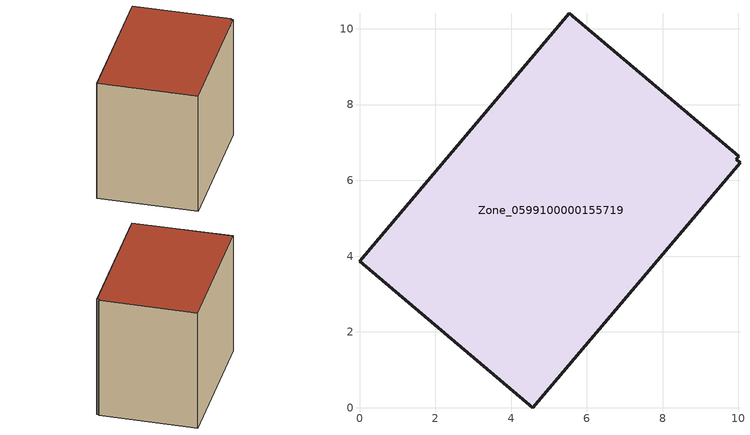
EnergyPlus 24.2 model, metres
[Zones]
Zone_0599100000155719
 floor ground (C_G): 10.01,6.63 9.94,6.55 10.04,6.47 4.57,0 0,3.86 5.53,10.41 z0
 wall outside (C_F): 10.01,6.63 5.53,10.41 0,3.86 4.57,0 10.04,6.47 9.94,6.55 10.01,6.63 z0:7.79
 roof outside (C_R): 9.94,6.55 10.01,6.63 5.53,10.41 0,3.86 4.57,0 10.04,6.47 z7.79
[BUILDING]
Pand.0599100000155719: North Axis=0; Terrain=City; Loads Convergence Tolerance Value=0.04; Temperature Convergence Tolerance Value=0.4; Solar Distribution=FullExterior; Maximum Number of Warmup Days=25; Minimum Number of Warmup Days=1
[Site:Location]
Rotterdam.The.Hague.AP_ZH_NLD Design_Conditions: Latitude=51.96; Longitude=4.45; Time Zone=1; Elevation=-4.5
[SITE:GROUNDTEMPERATURE:BUILDINGSURFACE]
18, 18, 18, 18, 18, 18, 18, 18, 18, 18, 18, 18
[MATERIAL] Thermal Absorptance=0.9; Solar Absorptance=0.7; Visible Absorptance=0.7
Name | Roughness | Thickness | Conductivity | Density | Specific Heat
G.TI.1946-1964 | MediumSmooth | 0.15 | 1 | 540 | 1210
F.TI.1946-1964 | Rough | 0.3 | 0.857143 | 1920 | 840
R.TI.1946-1964 | MediumRough | 0.2 | 0.277778 | 1500 | 1000
[CONSTRUCTION]
C_G: G.TI.1946-1964
C_F: F.TI.1946-1964
C_R: R.TI.1946-1964
[ZONE]
Zone_0599100000155719: Type=1; Multiplier=1; Ceiling Height=Autocalculate; Volume=Autocalculate; Floor Area=autocalculate; Part of Total Floor Area=Yes
[ZONEINFILTRATION:DESIGNFLOWRATE]
Infil_Zone_0599100000155719: Zone or ZoneList or Space or SpaceList=Zone_0599100000155719; Schedule=AlwaysOn; Design Flow Rate Calculation Method=Flow/Area; Flow Rate per Floor Area=0.003; Constant Term Coefficient=1; Temperature Term Coefficient=0; Velocity Term Coefficient=0; Velocity Squared Term Coefficient=0
[HVACTEMPLATE:ZONE:IDEALLOADSAIRSYSTEM]
Zone_0599100000155719: Maximum Heating Supply Air Temperature=50; Minimum Cooling Supply Air Temperature=13; Maximum Heating Supply Air Humidity Ratio=0.0156; Minimum Cooling Supply Air Humidity Ratio=0.0077; Heating Limit=NoLimit; Cooling Limit=NoLimit; Dehumidification Control Type=ConstantSensibleHeatRatio; Cooling Sensible Heat Ratio=0.7; Dehumidification Setpoint=60; Humidification Control Type=None; Humidification Setpoint=30; Outdoor Air Method=None; Outdoor Air Flow Rate per Person=0.00944; Outdoor Air Flow Rate per Zone Floor Area=0; Outdoor Air Flow Rate per Zone=0; Demand Controlled Ventilation Type=None; Outdoor Air Economizer Type=NoEconomizer; Heat Recovery Type=None; Sensible Heat Recovery Effectiveness=0.7; Latent Heat Recovery Effectiveness=0.65
[ZONECONTROL:THERMOSTAT]
ThermostatControl_Zone_0599100000155719: Zone or ZoneList=Zone_0599100000155719; Control Type Schedule=DualSetpointControlType; Control 1=Thermostat_Zone_0599100000155719; Temperature Difference Between Cutout And Setpoint=0
[THERMOSTATSETPOINT:DUALSETPOINT]
Thermostat_Zone_0599100000155719: Heating Setpoint Temperature Schedule=HeatingSetpoint_Zone_0599100000155719; Cooling Setpoint Temperature Schedule=CoolingSetpoint_Zone_0599100000155719
[SCHEDULE:COMPACT]
HeatingSetpoint_Zone_0599100000155719: Through: 12/31, For: AllDays, Until: 24:00, 21
CoolingSetpoint_Zone_0599100000155719: Through: 12/31, For: AllDays, Until: 24:00, 24
DualSetpointControlType: Through: 12/31, For: AllDays, Until: 24:00, 4
AlwaysOn: Through: 12/31, For: AllDays, Until: 24:00, 1
